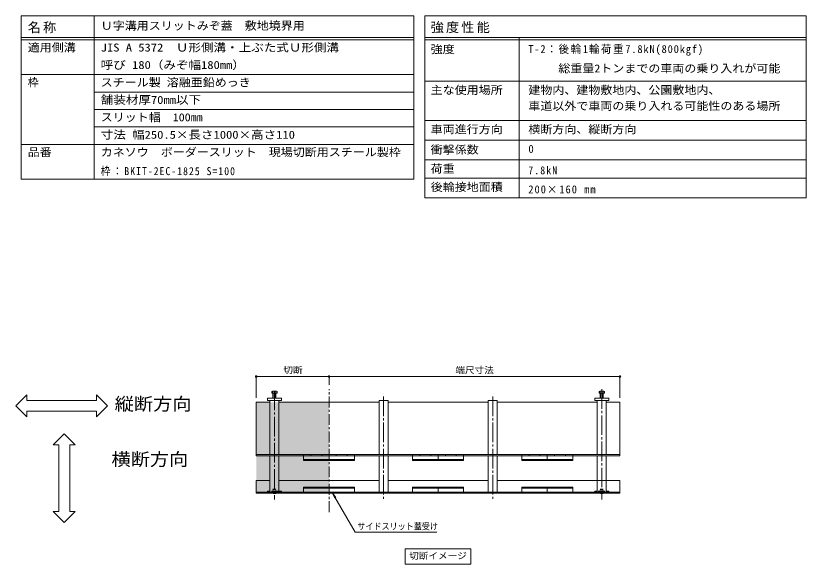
# Model space of a CAD drawing. Units: millimetres at full size, sheet at 1:5, with parts at other scales. Extents: x -1680 to 1942, y -1318 to 1367.
# Drawn here: x 131 to 1942, y 109 to 1367 of the extents above; entities that cross this region are included whole.
import ezdxf
from ezdxf.enums import TextEntityAlignment as Align

# ---------------------------------------------------------------- set-up
doc = ezdxf.new("R2010")
doc.units = ezdxf.units.MM
doc.header["$LTSCALE"] = 5
doc.header["$PDMODE"] = 32
doc.header["$PDSIZE"] = 4
for name, pattern in [('CHAIN1', [8, 5, -1, 1, -1]), ('CHAIN2', [12, 9, -1, 1, -1]), ('DASHED1', [1.8, 1.2, -0.6])]:
    doc.linetypes.add(name, pattern=pattern)
for name, color, linetype, lineweight in [('4-5_0055_アルミ建具_', 7, 'Continuous', 9), ('B-0_0173_仮設寸法_K', 2, 'Continuous', 9), ('B-3_0176_PC2次ﾌｧｽﾅｰ_', 7, 'DASHED1', 9), ('B-4_0177_PCﾌｧｽﾅｰ寸法', 7, 'Continuous', 9), ('B-5_0178_ACW1次ﾌｧｽﾅｰ', 7, 'Continuous', 9), ('B-9_0183_断面詳細1_S', 7, 'CHAIN1', 9), ('F-5_F-5ﾚｲﾔ', 7, 'Continuous', 9), ('F-F_F-Fﾚｲﾔ', 3, 'Continuous', 9)]:
    doc.layers.add(name, color=color, linetype=linetype, lineweight=lineweight)
doc.layers.add('B-A_0186_鉄骨断面_S', color=7, linetype='Continuous')
doc.styles.add('ＭＳ ゴシック', font='')
doc.styles.get('ＭＳ ゴシック').set_extended_font_data('MS Gothic')

msp = doc.modelspace()

# ---------------------------------------------------------------- linework, layer by layer
at = {"layer": '4-5_0055_アルミ建具_'}
for p, q in [((130.674, 472.267), (155.674, 497.267)), ((155.674, 484.767), (155.674, 497.267)), ((340.622, 472.267), (315.622, 497.267)), ((315.622, 484.767), (315.622, 497.267)), ((130.674, 472.267), (155.674, 447.267)), ((155.674, 484.767), (315.622, 484.767)), ((340.622, 472.267), (315.622, 447.267)), ((155.674, 447.267), (155.674, 459.767)), ((155.674, 459.767), (315.622, 459.767)), ((315.622, 447.267), (315.622, 459.767)), ((241.603, 408.176), (216.603, 383.176)), ((241.603, 408.176), (266.603, 383.176)), ((229.103, 383.176), (216.603, 383.176)), ((229.103, 229.732), (229.103, 383.176)), ((266.603, 383.176), (254.103, 383.176)), ((254.103, 229.732), (254.103, 383.176)), ((241.603, 204.732), (216.603, 229.732)), ((229.103, 229.732), (216.603, 229.732)), ((241.603, 204.732), (266.603, 229.732)), ((266.603, 229.732), (254.103, 229.732))]:
    msp.add_line(p, q, dxfattribs=at)
at = {"layer": 'B-0_0173_仮設寸法_K', "color": 7, "linetype": 'CHAIN2'}
for p, q in [((723.262, 507.142), (723.262, 257.784)), ((1473.262, 510.539), (1473.262, 257.784)), ((973.262, 493.939), (973.262, 257.784)), ((1223.262, 493.939), (1223.262, 257.784))]:
    msp.add_line(p, q, dxfattribs=at)
at = {"layer": 'B-0_0173_仮設寸法_K', "color": 7}
for p, q in [((707.428, 489.933), (707.428, 484.933)), ((739.095, 489.933), (707.428, 489.933)), ((739.095, 484.933), (739.095, 489.933)), ((1457.428, 489.933), (1489.095, 489.933)), ((1457.428, 484.933), (1457.428, 489.933)), ((1489.095, 489.933), (1489.095, 484.933)), ((712.845, 480.767), (681.595, 480.767)), ((681.595, 480.767), (681.595, 358.017)), ((707.428, 484.933), (739.095, 484.933)), ((712.845, 484.933), (712.845, 360.683)), ((733.678, 484.933), (733.678, 360.683)), ((962.845, 480.767), (733.678, 480.767)), ((962.845, 360.683), (962.845, 484.933)), ((962.845, 484.933), (983.678, 484.933)), ((983.678, 360.683), (983.678, 484.933)), ((1212.845, 480.767), (983.678, 480.767)), ((1233.678, 484.933), (1233.678, 360.683)), ((1462.845, 480.767), (1233.678, 480.767)), ((1489.095, 484.933), (1457.428, 484.933)), ((1462.845, 484.933), (1462.845, 360.683)), ((1483.678, 484.933), (1483.678, 360.683)), ((1483.678, 480.767), (1514.928, 480.767)), ((1514.928, 480.767), (1514.928, 358.017)), ((681.595, 360.683), (1514.928, 360.683)), ((681.595, 358.017), (1514.928, 358.017)), ((712.845, 358.017), (712.845, 274.683)), ((733.678, 358.017), (733.678, 274.683)), ((962.845, 358.017), (962.845, 274.683)), ((983.678, 358.017), (983.678, 274.683)), ((1212.845, 358.017), (1212.845, 274.683)), ((1233.678, 358.017), (1233.678, 274.683)), ((1462.845, 358.017), (1462.845, 274.683)), ((1483.678, 358.017), (1483.678, 274.683)), ((681.595, 272.017), (681.595, 301.183)), ((712.845, 301.183), (681.595, 301.183)), ((962.845, 301.183), (733.678, 301.183)), ((1212.845, 301.183), (983.678, 301.183)), ((1233.678, 301.183), (1514.928, 301.183)), ((1514.928, 272.017), (1514.928, 301.183)), ((1514.928, 274.683), (681.595, 274.683)), ((1514.928, 272.017), (681.595, 272.017))]:
    msp.add_line(p, q, dxfattribs=at)
at = {"layer": 'B-0_0173_仮設寸法_K'}
for p, q in [((717.262, 501.6), (717.262, 505.517)), ((717.262, 501.6), (729.262, 501.6)), ((718.595, 506.017), (727.928, 506.017)), ((719.928, 489.933), (719.928, 505.517)), ((720.512, 489.933), (720.512, 501.6)), ((726.012, 489.933), (726.012, 501.6)), ((726.595, 489.933), (726.595, 505.517)), ((729.262, 501.6), (729.262, 505.517)), ((1467.262, 501.6), (1467.262, 505.517)), ((1479.262, 501.6), (1467.262, 501.6)), ((1477.928, 506.017), (1468.595, 506.017)), ((1469.928, 489.933), (1469.928, 505.517)), ((1470.512, 489.933), (1470.512, 501.6)), ((1476.012, 489.933), (1476.012, 501.6)), ((1476.595, 489.933), (1476.595, 505.517)), ((1479.262, 501.6), (1479.262, 505.517)), ((720.43, 271.6), (720.013, 272.017)), ((720.43, 271.6), (720.43, 272.017)), ((721.177, 272.017), (721.177, 271.6)), ((721.593, 272.017), (721.593, 271.6)), ((724.93, 272.017), (724.93, 271.6)), ((725.347, 272.017), (725.347, 271.6)), ((725.93, 271.6), (726.347, 272.017)), ((725.93, 271.6), (725.93, 272.017)), ((1470.43, 271.6), (1470.013, 272.017)), ((1470.43, 271.6), (1470.43, 272.017)), ((1471.177, 272.017), (1471.177, 271.6)), ((1471.593, 272.017), (1471.593, 271.6)), ((1474.93, 272.017), (1474.93, 271.6)), ((1475.347, 272.017), (1475.347, 271.6)), ((1475.93, 271.6), (1476.347, 272.017)), ((1475.93, 271.6), (1475.93, 272.017)), ((720.43, 271.6), (725.93, 271.6)), ((1470.43, 271.6), (1475.93, 271.6))]:
    msp.add_line(p, q, dxfattribs=at)
at = {"layer": 'B-0_0173_仮設寸法_K', "color": 7, "linetype": 'DASHED1'}
for p, q in [((707.428, 277.017), (739.095, 277.017)), ((707.428, 272.017), (707.428, 277.017)), ((739.095, 277.017), (739.095, 272.017)), ((1457.428, 277.017), (1457.428, 272.017)), ((1489.095, 277.017), (1457.428, 277.017)), ((1489.095, 272.017), (1489.095, 277.017))]:
    msp.add_line(p, q, dxfattribs=at)
at = {"layer": 'B-0_0173_仮設寸法_K', "linetype": 'DASHED1'}
for p, q in [((719.847, 280.6), (720.43, 281.183)), ((719.847, 280.6), (726.513, 280.6)), ((719.847, 272.183), (719.847, 280.6)), ((720.013, 272.017), (719.847, 272.183)), ((725.93, 281.183), (720.43, 281.183)), ((720.43, 272.017), (720.43, 281.183)), ((725.93, 275.767), (720.43, 275.767)), ((721.177, 275.767), (723.262, 277.017)), ((721.177, 275.767), (721.177, 272.017)), ((721.593, 275.767), (721.593, 272.017)), ((725.347, 275.767), (723.262, 277.017)), ((724.93, 275.767), (724.93, 272.017)), ((725.347, 275.767), (725.347, 272.017)), ((726.513, 280.6), (725.93, 281.183)), ((725.93, 272.017), (725.93, 281.183)), ((726.347, 272.017), (726.513, 272.183)), ((1469.847, 280.6), (1470.43, 281.183)), ((1469.847, 272.183), (1469.847, 280.6)), ((1469.847, 280.6), (1476.513, 280.6)), ((1470.013, 272.017), (1469.847, 272.183)), ((1470.43, 272.017), (1470.43, 281.183)), ((1475.93, 281.183), (1470.43, 281.183)), ((1475.93, 275.767), (1470.43, 275.767)), ((1471.177, 275.767), (1473.262, 277.017)), ((1471.177, 275.767), (1471.177, 272.017)), ((1471.593, 275.767), (1471.593, 272.017)), ((1475.347, 275.767), (1473.262, 277.017)), ((1474.93, 275.767), (1474.93, 272.017)), ((1475.347, 275.767), (1475.347, 272.017)), ((1476.513, 280.6), (1475.93, 281.183)), ((1475.93, 272.017), (1475.93, 281.183)), ((1476.347, 272.017), (1476.513, 272.183))]:
    msp.add_line(p, q, dxfattribs=at)
at = {"layer": 'B-0_0173_仮設寸法_K', "color": 7}
msp.add_lwpolyline([(1212.845, 360.683), (1212.845, 484.933), (1233.678, 484.933)], dxfattribs=at)
at = {"layer": 'B-0_0173_仮設寸法_K', "linetype": 'DASHED1'}
for points in [[(719.847, 272.183), (726.513, 272.183), (726.513, 280.6)], [(1469.847, 272.183), (1476.513, 272.183), (1476.513, 280.6)]]:
    msp.add_lwpolyline(points, dxfattribs=at)
at = {"layer": 'B-0_0173_仮設寸法_K'}
for centre, radius, start, end in [((718.595, 504.025), 1.992, 48.20791, 131.79209), ((723.262, 494.835), 11.182, 72.66888, 107.37088), ((727.928, 504.025), 1.992, 48.20791, 131.79209), ((1468.595, 504.025), 1.992, 48.20791, 131.79209), ((1473.262, 494.835), 11.182, 72.62912, 107.33112), ((1477.928, 504.025), 1.992, 48.20791, 131.79209)]:
    msp.add_arc(centre, radius, start, end, dxfattribs=at)
at = {"layer": 'B-3_0176_PC2次ﾌｧｽﾅｰ_'}
for p, q in [((789.928, 360.1), (789.928, 358.017)), ((790.345, 360.517), (806.178, 360.517)), ((806.595, 360.1), (806.595, 358.017)), ((806.595, 358.017), (831.595, 358.017)), ((831.595, 360.1), (831.595, 358.017)), ((847.845, 360.517), (832.012, 360.517)), ((848.262, 360.1), (848.262, 358.017)), ((848.678, 360.517), (864.512, 360.517)), ((864.928, 360.1), (864.928, 358.017)), ((889.928, 358.017), (864.928, 358.017)), ((889.928, 360.1), (889.928, 358.017)), ((906.178, 360.517), (890.345, 360.517)), ((906.595, 360.1), (906.595, 358.017)), ((1039.928, 360.1), (1039.928, 358.017)), ((1040.345, 360.517), (1056.178, 360.517)), ((1056.595, 360.1), (1056.595, 358.017)), ((1056.595, 358.017), (1081.595, 358.017)), ((1081.595, 360.1), (1081.595, 358.017)), ((1097.845, 360.517), (1082.012, 360.517)), ((1098.262, 360.1), (1098.262, 358.017)), ((1098.678, 360.517), (1114.512, 360.517)), ((1114.928, 360.1), (1114.928, 358.017)), ((1139.928, 358.017), (1114.928, 358.017)), ((1139.928, 360.1), (1139.928, 358.017)), ((1156.178, 360.517), (1140.345, 360.517)), ((1156.595, 360.1), (1156.595, 358.017)), ((1289.928, 360.1), (1289.928, 358.017)), ((1290.345, 360.517), (1306.178, 360.517)), ((1306.595, 360.1), (1306.595, 358.017)), ((1306.595, 358.017), (1331.595, 358.017)), ((1331.595, 360.1), (1331.595, 358.017)), ((1347.845, 360.517), (1332.012, 360.517)), ((1348.262, 360.1), (1348.262, 358.017)), ((1348.678, 360.517), (1364.512, 360.517)), ((1364.928, 360.1), (1364.928, 358.017)), ((1389.928, 358.017), (1364.928, 358.017)), ((1389.928, 360.1), (1389.928, 358.017)), ((1406.178, 360.517), (1390.345, 360.517)), ((1406.595, 360.1), (1406.595, 358.017)), ((789.928, 272.6), (789.928, 274.683)), ((790.345, 272.183), (806.178, 272.183)), ((806.595, 274.683), (831.595, 274.683)), ((806.595, 272.6), (806.595, 274.683)), ((831.595, 272.6), (831.595, 274.683)), ((847.845, 272.183), (832.012, 272.183)), ((848.262, 272.6), (848.262, 274.683)), ((848.678, 272.183), (864.512, 272.183)), ((889.928, 274.683), (864.928, 274.683)), ((864.928, 272.6), (864.928, 274.683)), ((889.928, 272.6), (889.928, 274.683)), ((906.178, 272.183), (890.345, 272.183)), ((906.595, 272.6), (906.595, 274.683)), ((1039.928, 272.6), (1039.928, 274.683)), ((1040.345, 272.183), (1056.178, 272.183)), ((1056.595, 274.683), (1081.595, 274.683)), ((1056.595, 272.6), (1056.595, 274.683)), ((1081.595, 272.6), (1081.595, 274.683)), ((1097.845, 272.183), (1082.012, 272.183)), ((1098.262, 272.6), (1098.262, 274.683)), ((1098.678, 272.183), (1114.512, 272.183)), ((1139.928, 274.683), (1114.928, 274.683)), ((1114.928, 272.6), (1114.928, 274.683)), ((1139.928, 272.6), (1139.928, 274.683)), ((1156.178, 272.183), (1140.345, 272.183)), ((1156.595, 272.6), (1156.595, 274.683)), ((1289.928, 272.6), (1289.928, 274.683)), ((1290.345, 272.183), (1306.178, 272.183)), ((1306.595, 274.683), (1331.595, 274.683)), ((1306.595, 272.6), (1306.595, 274.683)), ((1331.595, 272.6), (1331.595, 274.683)), ((1347.845, 272.183), (1332.012, 272.183)), ((1348.262, 272.6), (1348.262, 274.683)), ((1348.678, 272.183), (1364.512, 272.183)), ((1389.928, 274.683), (1364.928, 274.683)), ((1364.928, 272.6), (1364.928, 274.683)), ((1389.928, 272.6), (1389.928, 274.683)), ((1406.178, 272.183), (1390.345, 272.183)), ((1406.595, 272.6), (1406.595, 274.683))]:
    msp.add_line(p, q, dxfattribs=at)
at = {"layer": 'B-3_0176_PC2次ﾌｧｽﾅｰ_', "linetype": 'Continuous'}
for p, q in [((789.928, 358.017), (789.928, 347.183)), ((848.262, 349.1), (789.928, 349.1)), ((848.262, 347.183), (789.928, 347.183)), ((848.262, 358.017), (848.262, 347.183)), ((848.262, 349.1), (906.595, 349.1)), ((848.262, 347.183), (906.595, 347.183)), ((906.595, 358.017), (906.595, 347.183)), ((1039.928, 358.017), (1039.928, 347.183)), ((1098.262, 349.1), (1039.928, 349.1)), ((1098.262, 347.183), (1039.928, 347.183)), ((1098.262, 358.017), (1098.262, 347.183)), ((1098.262, 349.1), (1156.595, 349.1)), ((1098.262, 347.183), (1156.595, 347.183)), ((1156.595, 358.017), (1156.595, 347.183)), ((1289.928, 358.017), (1289.928, 347.183)), ((1348.262, 349.1), (1289.928, 349.1)), ((1348.262, 347.183), (1289.928, 347.183)), ((1348.262, 358.017), (1348.262, 347.183)), ((1348.262, 349.1), (1406.595, 349.1)), ((1348.262, 347.183), (1406.595, 347.183)), ((1406.595, 358.017), (1406.595, 347.183)), ((848.262, 285.517), (789.928, 285.517)), ((789.928, 274.683), (789.928, 285.517)), ((848.262, 283.6), (789.928, 283.6)), ((848.262, 285.517), (906.595, 285.517)), ((848.262, 274.683), (848.262, 285.517)), ((848.262, 283.6), (906.595, 283.6)), ((906.595, 274.683), (906.595, 285.517)), ((1098.262, 285.517), (1039.928, 285.517)), ((1039.928, 274.683), (1039.928, 285.517)), ((1098.262, 283.6), (1039.928, 283.6)), ((1098.262, 285.517), (1156.595, 285.517)), ((1098.262, 274.683), (1098.262, 285.517)), ((1098.262, 283.6), (1156.595, 283.6)), ((1156.595, 274.683), (1156.595, 285.517)), ((1348.262, 285.517), (1289.928, 285.517)), ((1289.928, 274.683), (1289.928, 285.517)), ((1348.262, 283.6), (1289.928, 283.6)), ((1348.262, 285.517), (1406.595, 285.517)), ((1348.262, 274.683), (1348.262, 285.517)), ((1348.262, 283.6), (1406.595, 283.6)), ((1406.595, 274.683), (1406.595, 285.517))]:
    msp.add_line(p, q, dxfattribs=at)
at = {"layer": 'B-3_0176_PC2次ﾌｧｽﾅｰ_'}
for centre, start, end in [((790.345, 360.1), 90, 180), ((806.178, 360.1), 0, 90), ((832.012, 360.1), 90, 180), ((847.845, 360.1), 0, 90), ((848.678, 360.1), 90, 180), ((864.512, 360.1), 0, 90), ((890.345, 360.1), 90, 180), ((906.178, 360.1), 0, 90), ((1040.345, 360.1), 90, 180), ((1056.178, 360.1), 0, 90), ((1082.012, 360.1), 90, 180), ((1097.845, 360.1), 0, 90), ((1098.678, 360.1), 90, 180), ((1114.512, 360.1), 0, 90), ((1140.345, 360.1), 90, 180), ((1156.178, 360.1), 0, 90), ((1290.345, 360.1), 90, 180), ((1306.178, 360.1), 0, 90), ((1332.012, 360.1), 90, 180), ((1347.845, 360.1), 0, 90), ((1348.678, 360.1), 90, 180), ((1364.512, 360.1), 0, 90), ((1390.345, 360.1), 90, 180), ((1406.178, 360.1), 0, 90), ((790.345, 272.6), 180, 270), ((806.178, 272.6), 270, 0), ((832.012, 272.6), 180, 270), ((847.845, 272.6), 270, 0), ((848.678, 272.6), 180, 270), ((864.512, 272.6), 270, 0), ((890.345, 272.6), 180, 270), ((906.178, 272.6), 270, 0), ((1040.345, 272.6), 180, 270), ((1056.178, 272.6), 270, 0), ((1082.012, 272.6), 180, 270), ((1097.845, 272.6), 270, 0), ((1098.678, 272.6), 180, 270), ((1114.512, 272.6), 270, 0), ((1140.345, 272.6), 180, 270), ((1156.178, 272.6), 270, 0), ((1290.345, 272.6), 180, 270), ((1306.178, 272.6), 270, 0), ((1332.012, 272.6), 180, 270), ((1347.845, 272.6), 270, 0), ((1348.678, 272.6), 180, 270), ((1364.512, 272.6), 270, 0), ((1390.345, 272.6), 180, 270), ((1406.178, 272.6), 270, 0)]:
    msp.add_arc(centre, 0.417, start, end, dxfattribs=at)
at = {"layer": 'B-4_0177_PCﾌｧｽﾅｰ寸法'}
for p, q in [((681.595, 541.008), (681.595, 490.767)), ((848.262, 539.508), (681.595, 539.508)), ((848.262, 541.008), (848.262, 520.857)), ((848.262, 539.508), (1514.928, 539.508)), ((1514.928, 541.008), (1514.928, 490.767))]:
    msp.add_line(p, q, dxfattribs=at)
for p in [(681.595, 539.508), (848.262, 539.508), (1514.928, 539.508)]:
    msp.add_point(p, dxfattribs=at)
at = {"layer": 'B-5_0178_ACW1次ﾌｧｽﾅｰ'}
for p, q in [((856.595, 272.183), (864.204, 262.266)), ((908.267, 182.684), (1095.51, 182.684)), ((1023.012, 144.166), (1173.512, 144.166)), ((1023.012, 144.166), (1023.012, 109.166)), ((1173.512, 144.166), (1173.512, 109.166)), ((1023.012, 109.166), (1173.512, 109.166))]:
    msp.add_line(p, q, dxfattribs=at)
msp.add_lwpolyline([(908.267, 182.684), (856.595, 272.183), (861.379, 260.635)], dxfattribs=at)
at = {"layer": 'B-9_0183_断面詳細1_S'}
msp.add_line((848.262, 228.559), (848.262, 510.857), dxfattribs=at)
at = {"layer": 'B-A_0186_鉄骨断面_S'}
msp.add_solid([(681.595, 272.017), (848.262, 272.017), (681.595, 480.767), (848.262, 480.767)], dxfattribs=at)
at = {"layer": 'F-5_F-5ﾚｲﾔ'}
msp.add_line((1067.923, 1216.881), (1941.604, 1216.881), dxfattribs=at)
at = {"layer": 'F-F_F-Fﾚｲﾔ', "color": 7}
for p, q in [((142.923, 1366.881), (1042.923, 1366.881)), ((142.923, 1366.881), (142.923, 991.881)), ((310.211, 1366.881), (310.211, 991.881)), ((1042.923, 1366.881), (1042.923, 991.881)), ((1067.923, 1366.881), (1941.604, 1366.881)), ((1067.923, 1366.881), (1067.923, 949.382)), ((1941.604, 1366.881), (1941.604, 949.382)), ((142.923, 1316.881), (1042.923, 1316.881)), ((142.923, 1311.881), (1042.923, 1311.881)), ((1067.923, 1316.881), (1941.604, 1316.881)), ((1067.923, 1311.881), (1941.604, 1311.881)), ((1284.293, 1316.881), (1284.293, 949.382)), ((142.923, 1231.881), (1042.923, 1231.881)), ((1067.923, 1216.881), (1941.604, 1216.881)), ((310.211, 1191.881), (1042.923, 1191.881)), ((310.211, 1151.881), (1042.923, 1151.881)), ((1067.923, 1126.881), (1941.604, 1126.881)), ((310.211, 1111.881), (1042.923, 1111.881)), ((142.923, 1071.881), (1042.923, 1071.881)), ((1941.604, 1081.881), (1067.923, 1081.881)), ((1067.923, 1036.881), (1941.604, 1036.881)), ((142.923, 991.881), (1042.923, 991.881)), ((1067.923, 994.381), (1941.604, 994.381)), ((1067.923, 949.382), (1941.604, 949.382))]:
    msp.add_line(p, q, dxfattribs=at)

# ---------------------------------------------------------------- texts
at = {"layer": '4-5_0055_アルミ建具_', "color": 6, "style": 'ＭＳ ゴシック', "width": 1.1}
for s, p in [('縦断方向', (357.2, 453.239)), ('横断方向', (349.825, 326.306))]:
    msp.add_text(s, height=29.33, dxfattribs=at).set_placement(p, align=Align.BOTTOM_LEFT)
at = {"layer": 'B-4_0177_PCﾌｧｽﾅｰ寸法', "color": 2, "style": 'ＭＳ ゴシック', "width": 1.1}
for s, p in [('切断', (743.678, 542.508)), ('端尺寸法', (1137.845, 542.508))]:
    msp.add_text(s, height=14.66, dxfattribs=at).set_placement(p, align=Align.BOTTOM_LEFT)
at = {"layer": 'B-5_0178_ACW1次ﾌｧｽﾅｰ', "color": 2, "style": 'ＭＳ ゴシック'}
for s, width, p in [('サイドスリット蓋受け', 0.9, (913.267, 184.184)), ('切断イメージ', 1.1, (1032.012, 116.666))]:
    msp.add_text(s, height=14.66, dxfattribs=dict(at, width=width)).set_placement(p, align=Align.BOTTOM_LEFT)
at = {"layer": 'F-F_F-Fﾚｲﾔ', "style": 'ＭＳ ゴシック'}
for s, width, p in [('Ｕ字溝用スリットみぞ蓋\u3000敷地境界用', 1.1, (325.211, 1329.381)), ('適用側溝', 1.1, (157.923, 1279.381)), ('JIS A 5372\u3000Ｕ形側溝・上ぶた式Ｕ形側溝', 1.15, (325.211, 1279.381)), ('強度', 1.1, (1081.231, 1275.374)), ('呼び 180（みぞ幅180mm）', 1.15, (325.211, 1239.381)), (' \u3000\u3000総重量2トンまでの車両の乗り入れが可能', 1.1, (1304.961, 1231.381)), ('スチール製 溶融亜鉛めっき', 1.1, (325.211, 1199.381)), ('主な使用場所', 1.1, (1081.231, 1181.881)), ('建物内、建物敷地内、公園敷地内、', 1.1, (1304.961, 1181.881)), ('舗装材厚70mm以下', 1.15, (325.211, 1159.381)), ('車道以外で車両の乗り入れる可能性のある場所', 1.1, (1304.961, 1145.357)), ('スリット幅\u3000100㎜', 1.1, (325.211, 1119.381)), ('寸法 幅250.5×長さ1000×高さ110', 1.15, (325.211, 1079.381)), ('車両進行方向', 1.1, (1081.231, 1091.881)), ('横断方向、縦断方向', 1.1, (1304.961, 1091.881)), ('衝撃係数', 1.1, (1081.231, 1045.109)), ('品番', 1.1, (157.923, 1039.381)), ('カネソウ\u3000ボーダースリット\u3000現場切断用スチール製枠', 1.1, (325.211, 1039.381)), ('荷重', 1.1, (1081.231, 1001.481)), ('後輪接地面積', 1.1, (1081.231, 959.381))]:
    msp.add_text(s, height=18.33, dxfattribs=dict(at, width=width)).set_placement(p, align=Align.BOTTOM_LEFT)
for s, p in [('枠', (157.923, 1199.381)), ('0', (1304.961, 1046.881))]:
    msp.add_text(s, height=18.33, dxfattribs=at).set_placement(p, align=Align.BOTTOM_LEFT)
at = {"layer": 'F-F_F-Fﾚｲﾔ', "attachment_point": 7, "style": 'ＭＳ ゴシック'}
for s, insert, char_height in [('\\T1.17;名称', (157.923, 1326.881), 21.99), ('\\T1.17;強度性能', (1081.231, 1326.881), 21.99), ('\\T1.17;\\W0.95;T-2：後輪1輪荷重7.8kN(800kgf)', (1304.961, 1275.374), 18.33), ('\\T1.2;\\W0.9;枠：BKIT-2EC-1825\\~S=100', (325.211, 999.381), 18.33), ('\\T1.22;\\W0.9;7.8kN', (1304.961, 1003.131), 18.33), ('\\T1.2;\\W0.95;200×160\\~mm', (1304.961, 959.381), 18.33)]:
    msp.add_mtext(s, dxfattribs=dict(at, insert=insert, char_height=char_height))

doc.saveas('drawing.dxf')
